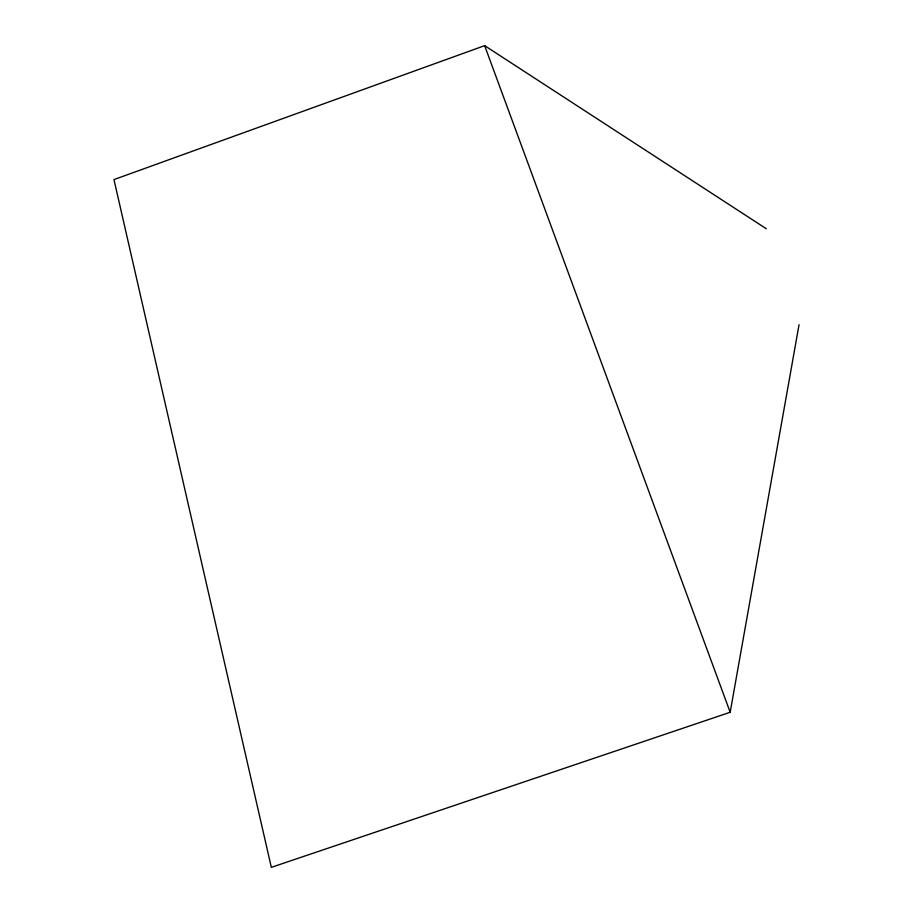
<?xml version="1.0" encoding="UTF-8"?>
<svg xmlns="http://www.w3.org/2000/svg" width="913" height="913" viewBox="0 0 913 913"><rect width="100%" height="100%" fill="white"/><g stroke="black" fill="none" stroke-linecap="round" stroke-linejoin="round"><path stroke-width="1.37" d="M766.327 228.752L484.643 45.65L113.954 179.587L271.332 867.35L730.172 712.266L799.046 324.72M484.643 45.65L730.172 712.266"/></g></svg>
